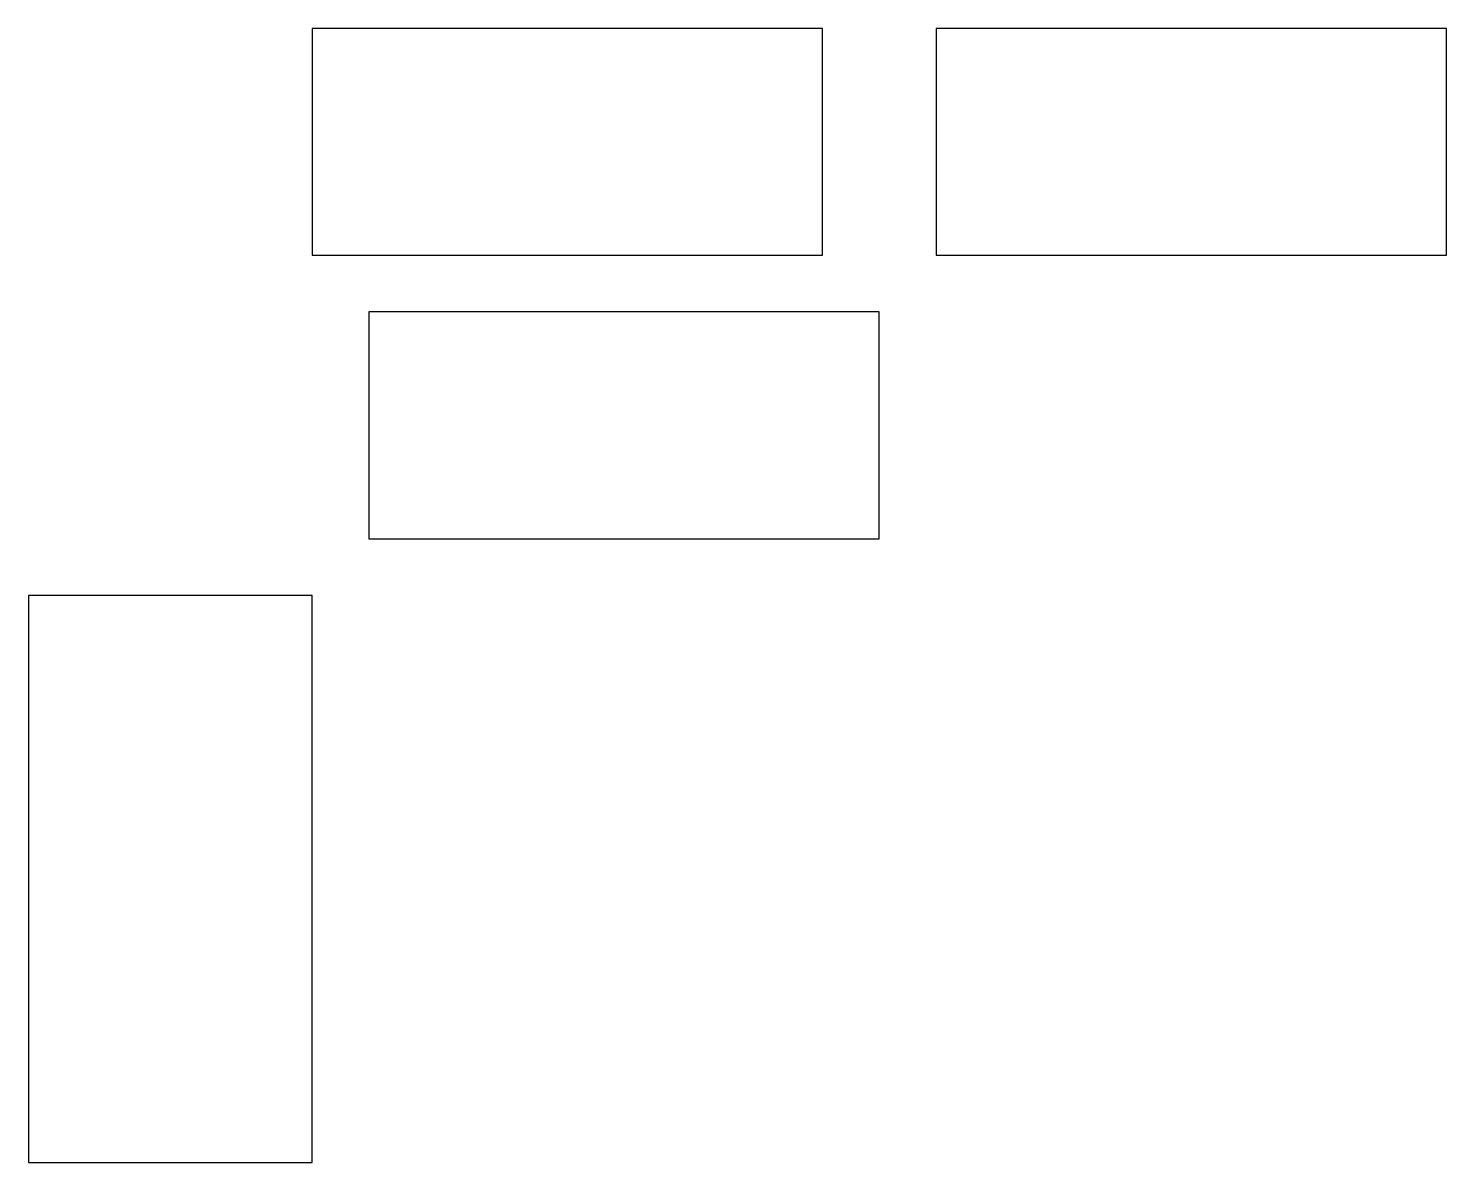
# Model space of a CAD drawing. Extents: x -25 to 100, y -50 to 50.
import ezdxf

# ---------------------------------------------------------------- set-up
doc = ezdxf.new("R2010")
doc.units = 0
doc.layers.get('0').update_dxf_attribs({"linetype": 'CONTINUOUS'})

msp = doc.modelspace()

# ---------------------------------------------------------------- linework, layer by layer
for points in [[(0, 30), (45, 30), (45, 50), (0, 50)], [(55, 30), (100, 30), (100, 50), (55, 50)], [(5, 5), (50, 5), (50, 25), (5, 25)], [(-25, -50), (0, -50), (0, 0), (-25, 0)]]:
    msp.add_lwpolyline(points, close=True)

doc.saveas('drawing.dxf')
